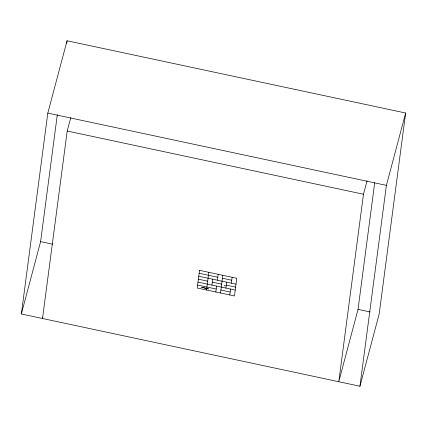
<?xml version="1.0" encoding="UTF-8"?>
<svg xmlns="http://www.w3.org/2000/svg" width="427" height="427" viewBox="0 0 427 427"><rect width="100%" height="100%" fill="white"/><g stroke="black" fill="none" stroke-linecap="round" stroke-linejoin="round"><path stroke-width="0.64" d="M21.35 313.984L47.808 113.118L67.055 40.768L405.65 113.016L379.192 313.882L359.945 386.232L21.35 313.984L40.602 241.634L57.309 114.772M66.708 43.41L67.055 40.768M70.781 117.58L67.204 131.025L42.513 318.499L42.855 317.218M206.519 289.992L206.716 288.519M206.732 288.385L208.846 272.314M211.952 285.092L212.726 279.205M215.832 291.977L216.606 286.09M217.38 280.197L218.16 274.305M220.487 292.975L222.814 275.298M225.92 288.076L226.694 282.183M229.795 294.961L230.575 289.068M231.349 283.176L232.128 277.283M367.049 180.797L363.473 194.242L338.782 381.717L358.029 309.367L374.725 182.623M359.945 386.232L386.398 185.366L405.65 113.016M47.808 113.118L386.398 185.366M67.204 131.025L363.473 194.242M199.147 273.275L217.77 277.251M222.424 278.244L231.738 280.229M40.602 241.634L52.783 244.233M358.029 309.367L370.214 311.966M198.758 276.221L236.003 284.168M198.374 279.167L207.682 281.153M212.342 282.146L221.65 284.136M226.305 285.129L235.619 287.115M197.984 282.114L235.229 290.061M197.594 285.06L216.217 289.036M220.876 290.029L230.185 292.015M199.537 270.328L197.21 288.006L234.455 295.954L236.782 278.276L199.537 270.328M201.651 287.302L208.408 288.882L201.651 287.302M224.655 285.78L225.152 285.93L224.655 285.78"/></g></svg>
